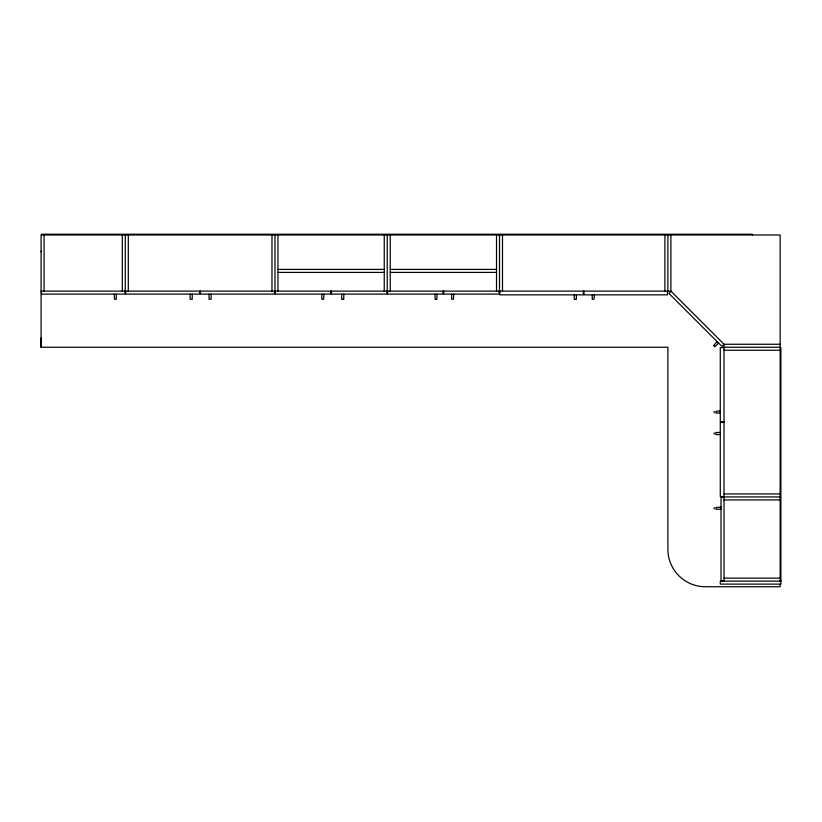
<?xml version="1.0" encoding="UTF-8"?>
<svg xmlns="http://www.w3.org/2000/svg" width="822" height="822" viewBox="0 0 822 822"><rect width="100%" height="100%" fill="white"/><g stroke="black" fill="none" stroke-linecap="round" stroke-linejoin="round"><path stroke-width="1.23" d="M780.15 584.165L780.15 586.733L705.307 586.733A37.422 37.422 0 0 1 667.896 549.312L667.896 347.244L41.1 347.244L41.1 337.893L41.47 340.883M714.184 411.37L714.184 412.634M714.184 432.886L714.184 434.15M714.184 507.544L714.184 508.808M671.101 291.327L668.985 293.444L721.901 346.37L724.018 344.254L780.15 344.254M717.02 341.644L713.64 345.548M718.52 343.144L714.873 346.781L713.866 345.785M41.1 251.82L41.47 251.07M277.97 269.411L384.244 269.411M390.234 269.411L496.509 269.411M277.97 272.401L384.244 272.401M390.234 272.401L496.509 272.401M41.1 291.111L670.886 291.111L724.018 344.254L724.018 581.123M114.535 299.259L114.166 294.112M115.583 299.259L116.272 299.259L116.272 294.112M322.532 299.259L321.844 299.259L321.844 294.112M323.591 299.259L323.96 294.112M342.373 299.259L341.685 299.259L341.685 294.112M343.103 299.259L343.791 299.259L343.791 294.112M435.208 299.259L434.848 294.112M435.896 299.259L436.955 299.259L436.955 294.112M452.367 299.259L451.679 299.259L451.679 294.112M453.425 299.259L453.795 294.112M574.958 299.259L574.27 299.259L574.27 295.139M575.698 299.259L576.386 299.259L576.386 295.139M592.919 299.259L592.23 299.259L592.23 295.139M593.977 299.259L594.347 295.139M724.018 347.244L780.15 347.244M724.018 347.624L720.278 347.624L720.278 421.707L724.018 421.707M780.15 347.624L780.9 347.624L780.9 496.55L780.15 496.55M724.018 350.234L780.15 350.234M720 410.949L715.87 411.319M720 413.065L715.87 413.065L715.87 412.367M724.018 422.457L720.278 422.457L720.278 496.55L724.018 496.55M720 432.464L715.87 432.464L715.87 434.581L720 434.581M724.018 493.93L780.15 493.93M724.018 496.93L780.15 496.93M724.018 497.3L721.028 497.3L721.028 580.743L724.018 580.743M780.15 497.3L780.9 497.3L780.9 580.743L780.15 580.743M724.018 499.92L780.15 499.92M721.028 507.123L715.87 507.482M721.028 509.229L715.87 509.229L715.87 508.541M724.018 578.133L780.15 578.133M780.15 581.123L780.15 234.979L41.1 234.979L41.1 347.244M752.459 234.979L752.459 234.239L668.265 234.239L668.265 234.979M670.886 234.979L670.886 291.111M667.896 234.979L667.896 291.111M667.515 234.979L667.515 234.239L499.868 234.239L499.868 234.979M667.515 291.111L667.515 294.851L584.072 294.851L584.072 291.111M664.895 234.979L664.895 291.111M583.322 291.111L583.322 294.851L499.868 294.851L499.868 291.111M502.489 234.979L502.489 291.111M499.499 234.979L499.499 291.111M499.129 234.979L499.129 234.239L387.614 234.239L387.614 234.979M499.129 291.111L499.129 294.112L443.746 294.112L443.746 291.111M496.509 234.979L496.509 291.111M442.996 291.111L442.996 294.112L387.614 294.112L387.614 291.111M390.234 234.979L390.234 291.111M387.234 234.979L387.234 291.111M386.864 234.979L386.864 234.239L275.349 234.239L275.349 234.979M386.864 291.111L386.864 294.112L331.482 294.112L331.482 291.111M384.244 234.979L384.244 291.111M330.732 291.111L330.732 294.112L275.349 294.112L275.349 291.111M277.97 234.979L277.97 291.111M274.98 234.979L274.98 291.111M274.599 234.979L274.599 234.239L125.674 234.239L125.674 234.979M274.599 291.111L274.599 294.112L200.506 294.112L200.506 291.111M271.979 234.979L271.979 291.111M211.141 294.112L211.141 299.259L209.024 299.259L209.024 294.112M199.767 291.111L199.767 294.112L125.674 294.112L125.674 291.111M192.245 294.112L192.245 299.259L190.129 299.259L190.129 294.112M128.294 234.979L128.294 291.111M125.293 234.979L125.293 291.111M124.923 234.979L124.923 234.239L41.47 234.239L41.47 234.979M124.923 291.111L124.923 294.112L41.47 294.112L41.47 291.111M122.303 234.979L122.303 291.111M44.09 234.979L44.09 291.111M780.9 581.123L720.278 581.123L720.278 584.113L780.9 584.113L780.9 581.123"/></g></svg>
